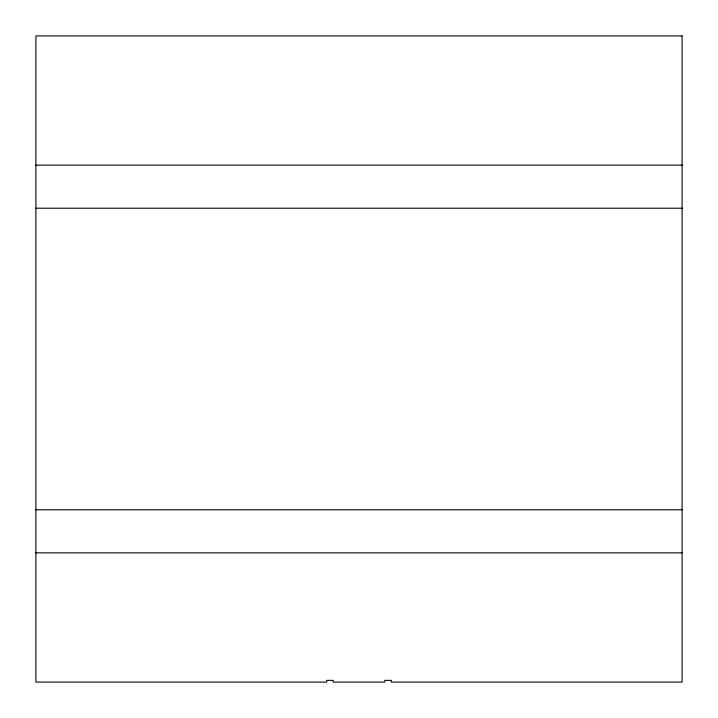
<?xml version="1.0" encoding="UTF-8"?>
<svg xmlns="http://www.w3.org/2000/svg" width="718" height="718" viewBox="0 0 718 718"><rect width="100%" height="100%" fill="white"/><g stroke="black" fill="none" stroke-linecap="round" stroke-linejoin="round"><path stroke-width="1.08" d="M35.9 165.14L682.1 165.14M35.9 208.22L682.1 208.22M35.9 509.78L682.1 509.78M35.9 552.86L682.1 552.86M682.1 35.9L35.9 35.9L35.9 682.1L326.69 682.1L326.69 680.377L333.152 680.377L333.152 682.1L384.848 682.1L384.848 680.377L391.31 680.377L391.31 682.1L682.1 682.1L682.1 35.9"/></g></svg>
